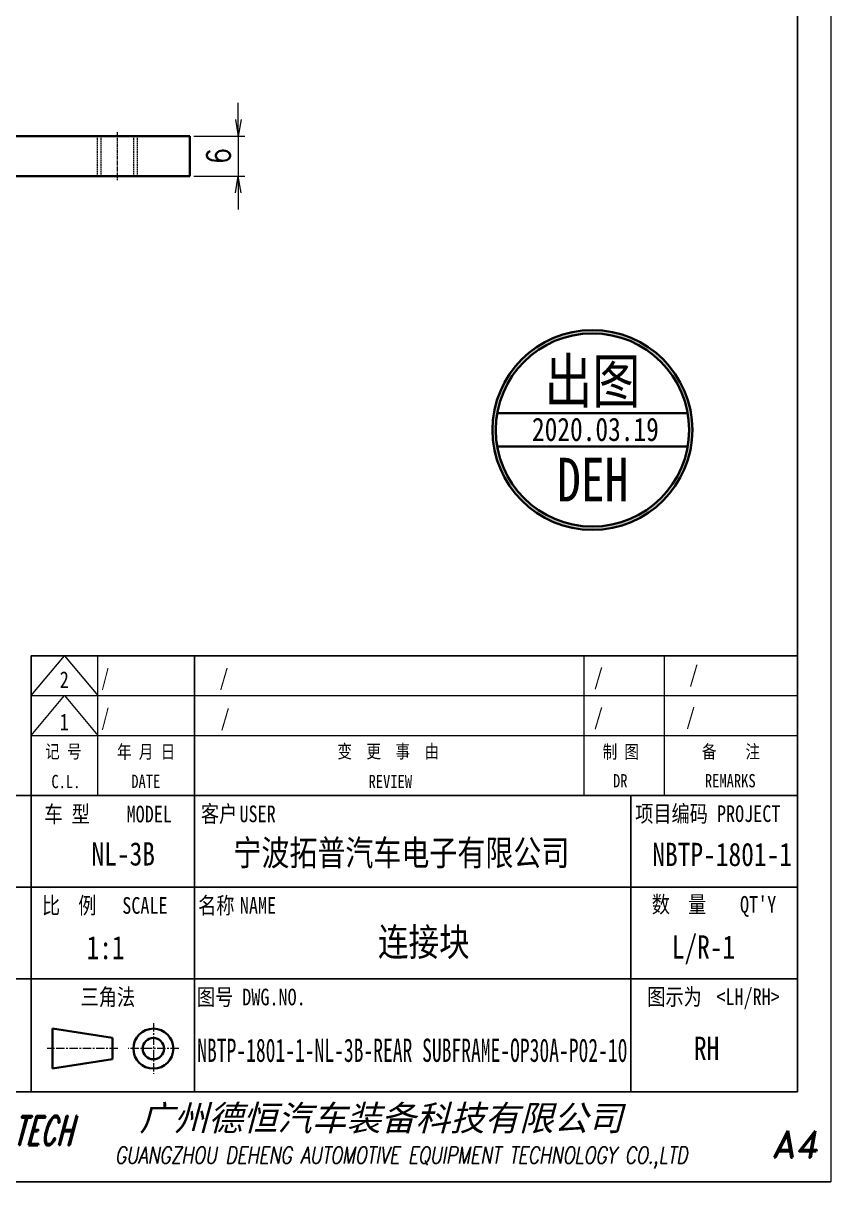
# Model space of a CAD drawing. Header units: millimetres. Extents: x -47800 to 104182, y -50696 to 46579.
# Drawn here: x -47711.7 to -47590.5, y 45954.6 to 46128.6 of the extents above; entities that cross this region are included whole.
import ezdxf
from ezdxf.enums import TextEntityAlignment as Align

# ---------------------------------------------------------------- set-up
doc = ezdxf.new("R2010")
doc.units = ezdxf.units.MM
doc.header["$LTSCALE"] = 0.5
for name, pattern in [('AM_ISO02W050x2', [3.75, 3, -0.75]), ('AM_ISO08W050x2', [9, 6, -0.75, 1.5, -0.75]), ('CENTER', [2, 1.25, -0.25, 0.25, -0.25])]:
    doc.linetypes.add(name, pattern=pattern)
for name, color, linetype, lineweight in [('中心线', 2, 'AM_ISO08W050x2', 18), ('印章专用-出图', 1, 'Continuous', 80), ('图框', 7, 'Continuous', 18), ('标注线', 3, 'Continuous', 18), ('粗实线', 7, 'Continuous', 35), ('虚线', 1, 'AM_ISO02W050x2', 18)]:
    doc.layers.add(name, color=color, linetype=linetype, lineweight=lineweight)
for name, color, linetype in [('图\\M+19E79\\M+195B6\\M+18E9A', 7, 'Continuous'), ('图号', 7, 'Continuous'), ('图名', 7, 'Continuous'), ('数量', 7, 'Continuous'), ('车型', 7, 'Continuous')]:
    doc.layers.add(name, color=color, linetype=linetype)
doc.layers.add('打印', color=7, linetype='Continuous', lineweight=15, plot=False)
doc.layers.add('打印-禁用', color=7, linetype='Continuous', lineweight=15, plot=False)
doc.styles.add('DIM', font='romans.shx', dxfattribs={"width": 0.8, "bigfont": 'bigfont.shx'})
doc.styles.add('STYLE1', font='')
doc.styles.add('国标', font='simfang.ttf', dxfattribs={"width": 0.8})
doc.styles.add('标题\\M+18E9A', font='romand.shx', dxfattribs={"oblique": 10, "bigfont": 'bigfont.shx'})
doc.styles.get('STYLE1').set_extended_font_data('SimSun')
doc.dimstyles.new('DEH 1-1$0', dxfattribs={"dimtxt": 3.5, "dimasz": 2.5, "dimexe": 1, "dimexo": 0.625, "dimgap": 1.2, "dimtad": 1, "dimzin": 9, "dimdsep": 46, "dimtxsty": 'DIM', "dimblk": 'OPEN', "dimcen": 0, "dimclrd": 8, "dimclre": 8, "dimclrt": 2, "dimazin": 2, "dimtfac": 0.5, "dimtmove": 0, "dimatfit": 3, "dimldrblk": 'OPEN', "dimfxl": 0, "dimtolj": 2, "dimlwd": 18, "dimlwe": 18, "dimarcsym": 0})

# ---------------------------------------------------------------- blocks, each defined once
blk = doc.blocks.new('GZDEH零件A4图框V01版')
at = {"layer": '中心线', "color": 1, "linetype": 'CENTER', "lineweight": 5, "ltscale": 2}
for p, q in [((108.33, 23.8), (108.33, 16.2)), ((103, 20), (92.4, 20)), ((112.13, 20), (104.53, 20))]:
    blk.add_line(p, q, dxfattribs=at)
at = {"layer": '图\\M+19E79\\M+195B6\\M+18E9A', "linetype": 'Continuous'}
for p, q in [((205, 13.5), (205, 292)), ((205, 13.5), (205, 97)), ((90, 79), (205, 79)), ((90, 13.5), (90, 79)), ((25, 13.5), (205, 13.5))]:
    blk.add_line(p, q, dxfattribs=at)
at = {"layer": '图\\M+19E79\\M+195B6\\M+18E9A', "color": 9}
for p, q in [((114.5, 79), (114.5, 13.5)), ((205, 58), (25, 58)), ((114.5, 58), (114.5, 13.5)), ((180, 58), (180, 13.5)), ((25, 44.25), (205, 44.25)), ((25, 30.5), (205, 30.5))]:
    blk.add_line(p, q, dxfattribs=at)
at = {"layer": '图框', "color": 9}
for p, q in [((90, 73), (95, 79)), ((95, 79), (100, 73)), ((100, 58), (100, 79)), ((173, 58), (173, 79)), ((185, 79), (185, 58)), ((90, 73), (205, 73)), ((90, 67), (95, 73)), ((95, 73), (100, 67)), ((90, 67), (205, 67))]:
    blk.add_line(p, q, dxfattribs=at)
at = {"layer": '图框', "color": 2, "linetype": 'ByBlock', "lineweight": 35}
for p, q in [((102.2, 21.6), (93.2, 23)), ((93.2, 17), (93.2, 23)), ((102.2, 21.6), (102.2, 18.4)), ((102.2, 18.4), (93.2, 17))]:
    blk.add_line(p, q, dxfattribs=at)
for radius in [3, 1.6]:
    blk.add_circle((108.33, 20), radius, dxfattribs=at)
at = {"layer": '打印-禁用', "linetype": 'Continuous'}
for p in [(210, 297), (0, 0)]:
    blk.add_line(p, (210, 0), dxfattribs=at)
at = {"layer": '图\\M+19E79\\M+195B6\\M+18E9A', "color": 9, "style": '国标', "width": 0.8}
for s, p in [('车 型', (95.38, 55.27)), ('MODEL', (107.71, 55.22))]:
    blk.add_text(s, height=2.5, dxfattribs=at).set_placement(p, align=Align.MIDDLE)
for s, p in [('客户', (118.19, 54)), ('USER', (123.97, 54))]:
    blk.add_text(s, height=2.5, dxfattribs=at).set_placement(p, align=Align.CENTER)
for s, p in [('项目编码 PROJECT', (180.64, 54.03)), ('比  例\u3000', (91.61, 40.25)), ('SCALE', (103.66, 40.25)), ('名称\u3000', (115.05, 40.25)), ('NAME', (121.31, 40.25)), ('数  量', (183.12, 40.41)), ("QT'Y ", (196.37, 40.41)), ('三角法', (97.41, 26.5)), ('图号', (114.87, 26.5)), ('DWG.NO.', (121.67, 26.5)), ('图示为', (182.45, 26.53)), ('<LH/RH>', (192.82, 26.53))]:
    blk.add_text(s, height=2.5, dxfattribs=at).set_placement(p)
at = {"layer": '图\\M+19E79\\M+195B6\\M+18E9A', "color": 7, "lineweight": -3, "style": 'STYLE1', "oblique": 15}
blk.add_text('广州德恒汽车装备科技有限公司', height=3.8, dxfattribs=at).set_placement((106.21, 7.68))
at = {"layer": '图\\M+19E79\\M+195B6\\M+18E9A', "color": 7, "style": '标题\\M+18E9A'}
for s, height, oblique, width, p in [('DEH-TECH', 4.4, 15, 0.6, (86.78, 7.69)), ('GUANGZHOU DEHENG AUTOMOTIVE EQUIPMENT TECHNOLOGY CO.,LTD ', 2.5, 10, 0.75, (146.18, 3.62))]:
    blk.add_text(s, height=height, dxfattribs=dict(at, oblique=oblique, width=width)).set_placement(p, align=Align.MIDDLE)
at = {"layer": '图\\M+19E79\\M+195B6\\M+18E9A', "color": 7, "style": '标题\\M+18E9A', "oblique": 10}
blk.add_text('A4', height=4, dxfattribs=at).set_placement((204.57, 5.66), align=Align.MIDDLE)
at = {"layer": '图框', "color": 9, "style": '国标', "width": 0.8}
for s, p in [('记 号', (94.82, 63.62)), ('年 月 日', (107.24, 63.57)), ('变  更  事  由', (143.58, 63.63)), ('C.L.', (95.2, 59.11)), ('DATE', (107.19, 59.14)), ('REVIEW', (143.89, 59.11))]:
    blk.add_text(s, height=2, dxfattribs=at).set_placement(p, align=Align.CENTER)
for s, p in [('制 图', (178.49, 64.61)), ('备    注', (195.02, 64.64)), ('DR', (178.4, 60.22)), ('REMARKS', (194.91, 60.23))]:
    blk.add_text(s, height=2, dxfattribs=at).set_placement(p, align=Align.MIDDLE)
blk = doc.blocks.new('DEH A4')
at = {"layer": '图框'}
blk.add_blockref('GZDEH零件A4图框V01版', (0, 0), dxfattribs=at)
blk = doc.blocks.new('_Open')
at = {"color": 0, "linetype": 'ByBlock', "lineweight": -2}
for p, q in [((-1, 0.167), (0, 0)), ((-1, -0.167), (0, 0)), ((0, 0), (-1, 0))]:
    blk.add_line(p, q, dxfattribs=at)
blk = doc.blocks.new('*D98')
at = {"layer": 'Defpoints', "color": 0, "transparency": 16777216}
for p in [(-47686.68, 46111.64), (-47686.68, 46105.64), (-47679.4, 46105.64)]:
    blk.add_point(p, dxfattribs=at)
at = {"layer": '标注线', "color": 8, "lineweight": 18, "transparency": 16777216}
for p, q in [((-47679.4, 46114.14), (-47679.4, 46116.64)), ((-47686.05, 46111.64), (-47678.4, 46111.64)), ((-47679.4, 46111.64), (-47679.4, 46105.64)), ((-47686.05, 46105.64), (-47678.4, 46105.64)), ((-47679.4, 46103.14), (-47679.4, 46100.64))]:
    blk.add_line(p, q, dxfattribs=at)
at = {"layer": '标注线', "color": 8, "lineweight": 18, "transparency": 16777216, "xscale": 2.5, "yscale": 2.5, "zscale": 2.5}
for p, rotation in [((-47679.4, 46111.64), 270), ((-47679.4, 46105.64), 90)]:
    blk.add_blockref('_Open', p, dxfattribs=dict(at, rotation=rotation))
at = {"layer": '标注线', "color": 2, "transparency": 16777216, "insert": (-47682.35, 46108.64), "char_height": 3.5, "attachment_point": 5, "rotation": 90, "style": 'DIM'}
blk.add_mtext('\\A2;6', dxfattribs=at)
blk = doc.blocks.new('出图章')
at = {"layer": '印章专用-出图'}
h = blk.add_hatch(color=256, dxfattribs=at)
h.paths.add_polyline_path([(15, 0, 1), (-15, 0, 1)])
h.paths.add_polyline_path([(14.5, 0, 1), (-14.5, 0, 1)], flags=16)
h.paths.add_polyline_path([(-7.31, -12.35), (7.41, -12.35), (7.41, -2.73), (-7.31, -2.73)], flags=8)
at = {"layer": '印章专用-出图', "lineweight": 35}
for p, q in [((-14.28, 2.5), (14.28, 2.5)), ((-14.28, -2.5), (14.28, -2.5))]:
    blk.add_line(p, q, dxfattribs=at)
for radius in [15, 14.5]:
    blk.add_circle((0, 0), radius, dxfattribs=at)
at = {"layer": '印章专用-出图', "color": 4, "style": '国标', "width": 0.8}
blk.add_text('DEH', height=6.562, dxfattribs=at).set_placement((0.05, -10.74), align=Align.CENTER)
at = {"layer": '印章专用-出图', "color": 3, "style": '国标', "width": 0.8}
blk.add_attdef('出图', text='', height=6.6, dxfattribs=at).set_placement((0, 7.35), align=Align.MIDDLE_CENTER)
at = {"layer": '印章专用-出图', "color": 2, "style": '国标', "width": 0.8}
blk.add_attdef('XXXX.XX.XX', text='', height=3.5, dxfattribs=at).set_placement((0.45, 0.1), align=Align.MIDDLE_CENTER)
blk = doc.blocks.new('YZ-CT')
at = {"layer": '印章专用-出图'}
blk.add_blockref('出图章', (0.63, 0), dxfattribs=at).add_auto_attribs({'出图': '出图', 'XXXX.XX.XX': '2020.03.19'})

msp = doc.modelspace()

# ---------------------------------------------------------------- linework, layer by layer
at = {"layer": '中心线', "ltscale": 0.180015}
msp.add_line((-47697.579, 46112.24), (-47697.579, 46105.039), dxfattribs=at)
at = {"layer": '打印'}
msp.add_lwpolyline([(-47800.474, 46251.622), (-47590.474, 46251.622), (-47590.474, 45954.622), (-47800.474, 45954.622)], close=True, dxfattribs=at)
at = {"layer": '粗实线', "lineweight": 35}
for p, q in [((-47686.68, 46111.64), (-47726.68, 46111.64)), ((-47726.68, 46105.64), (-47686.68, 46105.64))]:
    msp.add_line(p, q, dxfattribs=at)
at = {"layer": '粗实线', "lineweight": 35, "ltscale": 0.15}
msp.add_line((-47686.68, 46105.64), (-47686.68, 46111.64), dxfattribs=at)
at = {"layer": '虚线', "ltscale": 0.15}
for p, q in [((-47700.579, 46111.64), (-47700.579, 46105.64)), ((-47700.579, 46111.64), (-47700.579, 46105.64)), ((-47700.038, 46111.64), (-47700.038, 46105.64)), ((-47700.038, 46111.64), (-47700.038, 46105.64)), ((-47695.121, 46111.64), (-47695.121, 46105.64)), ((-47695.121, 46111.64), (-47695.121, 46105.64)), ((-47694.579, 46111.64), (-47694.579, 46105.64)), ((-47694.579, 46111.64), (-47694.579, 46105.64))]:
    msp.add_line(p, q, dxfattribs=at)

# ---------------------------------------------------------------- block references
at = {"layer": '印章专用-出图'}
msp.add_blockref('YZ-CT', (-47626.881, 46067.516), dxfattribs=at)
at = {"layer": '图框'}
msp.add_blockref('DEH A4', (-47800.474, 45954.622), dxfattribs=at)

# ---------------------------------------------------------------- texts
at = {"layer": '图\\M+19E79\\M+195B6\\M+18E9A', "color": 3, "style": '国标'}
for s, height, width, p in [('2', 2.5, 0.8, (-47706.196, 46028.778)), ('/', 2.5, 0.705904, (-47699.964, 46029.094)), ('/', 2.5, 0.8, (-47682.229, 46029.094)), ('/', 2.5, 0.8, (-47626.024, 46029.193)), ('/', 2.5, 0.8, (-47611.729, 46029.564)), ('/', 2.5, 0.705904, (-47699.964, 46023.094)), ('/', 2.5, 0.8, (-47682.057, 46023.009)), ('/', 2.5, 0.8, (-47626.024, 46023.193)), ('/', 2.5, 0.8, (-47612.192, 46023.204)), ('1', 2.5, 0.8, (-47706.207, 46022.418)), ('宁波拓普汽车电子有限公司', 3.85, 0.8, (-47680.129, 46002.103)), ('NBTP-1801-1', 3.5, 0.8, (-47617.257, 46002.032)), ('1:1', 3.5, 0.8, (-47702.173, 45988.055)), ('RH', 3.5, 0.8, (-47611.015, 45972.922))]:
    msp.add_text(s, height=height, dxfattribs=dict(at, width=width)).set_placement(p)
at = {"layer": '图号', "color": 3, "style": '国标', "width": 0.573182}
msp.add_text('NBTP-1801-1-NL-3B-REAR SUBFRAME-OP30A-P02-10', height=3.5, dxfattribs=at).set_placement((-47685.561, 45972.632), (-47620.997, 45972.632), align=Align.FIT)
at = {"layer": '图名', "color": 3, "style": '国标', "width": 0.8}
msp.add_text('连接块 ', height=4.2, dxfattribs=at).set_placement((-47658.43, 45988.532))
at = {"layer": '数量', "color": 3, "style": '国标', "width": 0.8}
msp.add_text('L/R-1', height=3.5, dxfattribs=at).set_placement((-47614.35, 45988.132))
at = {"layer": '车型', "color": 3, "style": '国标', "width": 0.8}
msp.add_text('NL-3B', height=3.5, dxfattribs=at).set_placement((-47701.43, 46002.118))

# ---------------------------------------------------------------- dimensions: what is measured, and where the dimension line sits
at = {"layer": '标注线'}
dim = msp.add_linear_dim(base=(-47679.405, 46105.64), p1=(-47686.68, 46111.64), p2=(-47686.68, 46105.64), angle=90, dimstyle='DEH 1-1$0', dxfattribs=at)
dim.commit()
dim.dimension.update_dxf_attribs({"geometry": '*D98', "text_midpoint": (-47682.355, 46108.64)})

doc.saveas('drawing.dxf')
